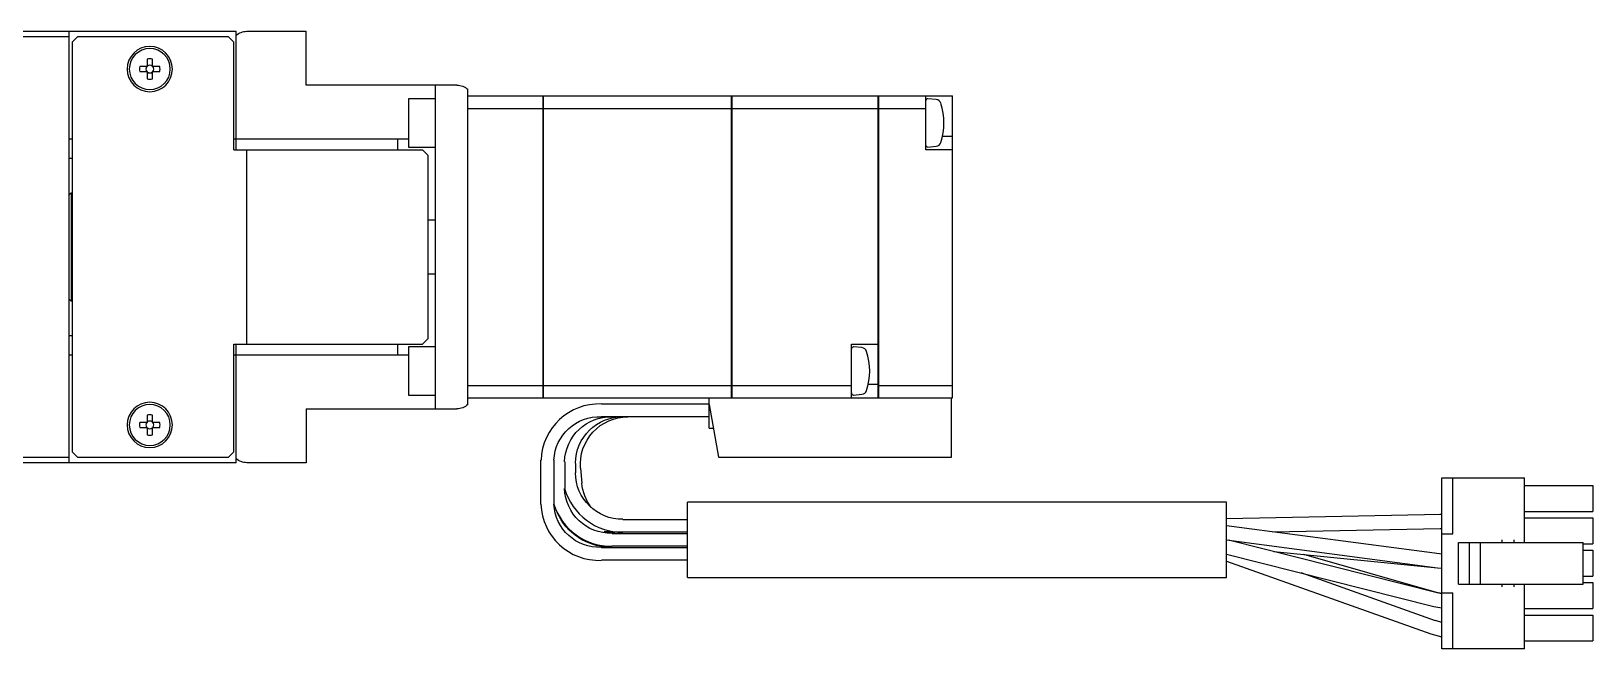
# Model space of a CAD drawing. Extents: x 0 to 816, y -8 to 467.
# Drawn here: x 243.1 to 388, y 286.3 to 343.6 of the extents above; entities that cross this region are included whole.
import ezdxf

# ---------------------------------------------------------------- set-up
doc = ezdxf.new("R2010")
doc.units = 0
doc.header["$LTSCALE"] = 0.5
doc.layers.add('MSM_CONTINUOUS', color=7, linetype='CONTINUOUS')

msp = doc.modelspace()

# ---------------------------------------------------------------- linework, layer by layer
at = {"layer": 'MSM_CONTINUOUS'}
for p, q in [((233.09, 343.56), (262.09, 343.56)), ((246.59, 343.56), (246.59, 303.56)), ((262.09, 332.56), (262.09, 343.56)), ((263.09, 343.56), (268.59, 343.56)), ((268.59, 338.56), (268.59, 343.56)), ((246.59, 343.06), (234.2, 343.06)), ((247.39, 343.06), (246.89, 342.56)), ((246.89, 342.56), (246.89, 304.56)), ((261.39, 343.06), (247.39, 343.06)), ((261.89, 342.56), (261.39, 343.06)), ((261.89, 332.56), (261.89, 342.56)), ((253.85, 340.98), (253.85, 340.3)), ((254.33, 340.3), (254.33, 340.98)), ((253.85, 340.3), (253.17, 340.3)), ((253.17, 339.82), (253.85, 339.82)), ((253.85, 339.82), (253.85, 339.14)), ((255.01, 340.3), (254.33, 340.3)), ((254.33, 339.14), (254.33, 339.82)), ((254.33, 339.82), (255.01, 339.82)), ((282.59, 338.56), (268.59, 338.56)), ((280.59, 308.56), (280.59, 338.56)), ((283.59, 308.94), (283.59, 338.18)), ((278.09, 337.31), (278.09, 332.81)), ((280.59, 337.31), (278.09, 337.31)), ((283.59, 337.56), (290.58, 337.56)), ((283.59, 336.41), (290.58, 336.41)), ((290.58, 309.56), (290.58, 337.56)), ((290.59, 337.55), (290.58, 337.55)), ((290.59, 336.4), (290.58, 336.4)), ((290.59, 337.56), (290.59, 309.56)), ((290.59, 337.56), (308.08, 337.56)), ((290.59, 336.41), (308.08, 336.41)), ((308.08, 309.56), (308.08, 337.56)), ((308.09, 337.55), (308.08, 337.55)), ((308.09, 336.4), (308.08, 336.4)), ((308.09, 337.56), (308.09, 309.56)), ((308.09, 337.56), (321.69, 337.56)), ((308.09, 336.41), (321.69, 336.41)), ((321.69, 309.56), (321.69, 337.56)), ((321.69, 337.55), (321.7, 337.55)), ((321.69, 336.4), (321.7, 336.4)), ((321.7, 337.56), (321.7, 309.56)), ((321.7, 337.56), (328.59, 337.56)), ((321.7, 336.41), (326.09, 336.41)), ((326.09, 332.56), (326.09, 337.56)), ((327.06, 337.23), (326.29, 337.29)), ((328.59, 309.56), (328.59, 337.56)), ((246.89, 333.56), (246.59, 333.56)), ((278.09, 333.56), (261.89, 333.56)), ((277.09, 332.56), (277.09, 333.56)), ((328.59, 333.81), (327.65, 333.81)), ((261.89, 332.56), (279.39, 332.56)), ((263.09, 314.56), (263.09, 332.56)), ((278.09, 332.81), (280.59, 332.81)), ((279.89, 332.06), (279.39, 332.56)), ((279.89, 332.06), (279.89, 315.06)), ((328.59, 332.56), (326.09, 332.56)), ((326.29, 332.83), (327.06, 332.9)), ((246.59, 331.81), (246.89, 331.81)), ((246.79, 328.56), (246.59, 328.36)), ((246.79, 328.56), (246.79, 318.56)), ((246.89, 328.56), (246.79, 328.56)), ((280.59, 326.06), (279.89, 326.06)), ((279.89, 321.06), (280.59, 321.06)), ((246.59, 318.76), (246.79, 318.56)), ((246.79, 318.56), (246.89, 318.56)), ((246.89, 315.31), (246.59, 315.31)), ((261.89, 304.56), (261.89, 314.56)), ((261.89, 314.56), (279.39, 314.56)), ((262.09, 303.56), (262.09, 314.56)), ((277.09, 313.56), (277.09, 314.56)), ((279.39, 314.56), (279.89, 315.06)), ((319.19, 309.56), (319.19, 314.56)), ((319.19, 314.56), (321.69, 314.56)), ((246.59, 313.56), (246.89, 313.56)), ((261.89, 313.56), (278.09, 313.56)), ((278.09, 314.31), (278.09, 309.81)), ((280.59, 314.31), (278.09, 314.31)), ((320.17, 314.23), (319.4, 314.29)), ((283.59, 310.72), (290.58, 310.72)), ((290.59, 310.71), (290.58, 310.71)), ((290.59, 310.72), (308.08, 310.72)), ((308.09, 310.71), (308.08, 310.71)), ((308.09, 310.72), (319.19, 310.72)), ((321.69, 310.81), (320.76, 310.81)), ((321.69, 310.71), (321.7, 310.71)), ((321.7, 310.72), (328.59, 310.72)), ((278.09, 309.81), (280.59, 309.81)), ((283.59, 309.56), (290.58, 309.56)), ((290.59, 309.57), (290.58, 309.57)), ((290.59, 309.56), (328.59, 309.56)), ((295.99, 309.01), (305.99, 309.01)), ((305.99, 306.76), (305.99, 309.56)), ((305.99, 308.96), (306.85, 304.06)), ((308.09, 309.57), (308.08, 309.57)), ((319.4, 309.83), (320.17, 309.9)), ((321.69, 309.57), (321.7, 309.57)), ((328.49, 304.06), (328.49, 309.56)), ((253.85, 307.3), (253.17, 307.3)), ((253.85, 307.98), (253.85, 307.3)), ((254.33, 307.3), (254.33, 307.98)), ((255.01, 307.3), (254.33, 307.3)), ((268.59, 308.56), (268.59, 303.56)), ((268.59, 308.56), (282.59, 308.56)), ((305.99, 307.81), (295.99, 307.81)), ((298.47, 307.81), (298.23, 307.81)), ((253.17, 306.82), (253.85, 306.82)), ((253.85, 306.82), (253.85, 306.14)), ((254.33, 306.14), (254.33, 306.82)), ((254.33, 306.82), (255.01, 306.82)), ((305.99, 306.76), (306.38, 306.76)), ((246.89, 304.56), (247.39, 304.06)), ((261.39, 304.06), (261.89, 304.56)), ((262.09, 303.56), (233.09, 303.56)), ((234.2, 304.06), (246.59, 304.06)), ((247.39, 304.06), (261.39, 304.06)), ((268.59, 303.56), (263.09, 303.56)), ((290.39, 299.71), (290.39, 303.81)), ((291.59, 303.81), (291.59, 299.71)), ((292.59, 303.65), (292.59, 301.17)), ((293.59, 303.5), (293.59, 302.62)), ((294.06, 303.05), (294.18, 301.66)), ((306.85, 304.06), (328.49, 304.06)), ((373.99, 286.31), (373.99, 302.16)), ((373.99, 302.16), (381.64, 302.16)), ((375.01, 296.97), (375.01, 302.16)), ((381.64, 296.17), (381.64, 302.16)), ((381.64, 301.44), (387.99, 301.44)), ((387.99, 301.44), (387.99, 299.04)), ((291.6, 299.72), (291.59, 299.75)), ((303.99, 292.91), (303.99, 299.91)), ((353.99, 299.91), (303.99, 299.91)), ((353.99, 292.91), (353.99, 299.91)), ((373.88, 298.76), (353.99, 298.36)), ((373.99, 298.76), (373.81, 298.76)), ((373.99, 298.76), (373.88, 298.76)), ((381.64, 299.04), (387.99, 299.04)), ((296.28, 297.17), (296.25, 297.17)), ((296.25, 297.17), (296.28, 297.16)), ((296.99, 297.11), (296.28, 297.17)), ((296.28, 297.16), (297.49, 297.01)), ((303.99, 297.11), (296.99, 297.11)), ((297.99, 298.31), (303.99, 298.31)), ((373.75, 295.1), (353.99, 297.72)), ((358.29, 297.15), (373.84, 297.46)), ((373.84, 297.46), (373.99, 297.46)), ((381.64, 298.44), (387.99, 298.44)), ((387.99, 298.44), (387.99, 296.04)), ((295.99, 295.71), (303.99, 295.71)), ((296.99, 297.01), (303.99, 297.01)), ((303.99, 295.81), (296.99, 295.81)), ((353.99, 296.41), (373.57, 293.81)), ((373.54, 291.49), (354.2, 296.38)), ((373.99, 296.97), (375.01, 296.97)), ((375.54, 292.31), (375.54, 296.17)), ((375.54, 296.17), (387.1, 296.17)), ((376.54, 292.31), (376.54, 296.17)), ((377.56, 292.31), (377.56, 296.17)), ((379.54, 296.42), (379.54, 296.17)), ((380.69, 296.17), (380.69, 296.42)), ((387.1, 292.31), (387.1, 296.17)), ((387.1, 296.04), (387.99, 296.04)), ((303.99, 294.51), (295.99, 294.51)), ((353.99, 295.09), (373.23, 290.23)), ((353.99, 294.42), (372.96, 287.69)), ((358.4, 295.32), (373.58, 293.8)), ((373.49, 291.53), (361.17, 295.04)), ((373.99, 295.07), (373.75, 295.1)), ((387.1, 295.44), (387.99, 295.44)), ((387.99, 295.44), (387.99, 293.04)), ((303.99, 292.91), (353.99, 292.91)), ((373.39, 288.91), (360.92, 293.34)), ((373.57, 293.81), (373.99, 293.77)), ((373.58, 293.8), (373.99, 293.77)), ((387.1, 293.04), (387.99, 293.04)), ((373.99, 291.42), (373.49, 291.53)), ((373.99, 291.41), (373.54, 291.49)), ((373.99, 291.51), (375.01, 291.51)), ((375.01, 286.31), (375.01, 291.51)), ((375.54, 292.31), (387.1, 292.31)), ((379.54, 292.31), (379.54, 292.06)), ((380.69, 292.06), (380.69, 292.31)), ((381.64, 286.31), (381.64, 292.31)), ((387.1, 292.44), (387.99, 292.44)), ((387.99, 292.44), (387.99, 290.04)), ((373.23, 290.23), (373.99, 290.1)), ((381.64, 290.04), (387.99, 290.04)), ((373.99, 288.75), (373.38, 288.92)), ((381.64, 289.44), (387.99, 289.44)), ((387.99, 289.44), (387.99, 287.04)), ((372.95, 287.69), (373.99, 287.43)), ((372.96, 287.69), (373.99, 287.43)), ((381.64, 287.04), (387.99, 287.04)), ((381.64, 286.31), (373.99, 286.31))]:
    msp.add_line(p, q, dxfattribs=at)
at = {"layer": 'MSM_CONTINUOUS', "extrusion": (0, 0, -1)}
for centre, radius in [((-254.09, 340.06), 2.1), ((-254.09, 340.06), 1.9), ((-254.09, 307.06), 2.1), ((-254.09, 307.06), 1.9)]:
    msp.add_circle(centre, radius, dxfattribs=at)
for centre, radius, start, end in [((-263.09, 342.06), 1.5, 48.1897, 90), ((-282.59, 337.06), 1.5, 90, 131.8103), ((-282.59, 310.06), 1.5, 228.1897, 270), ((-295.8, 303.6), 4.22, 2.8542, 92.5704), ((-296.87, 303.53), 4.29, 1.642, 91.5567), ((-297.94, 303.46), 4.36, 0.5892, 90.5857), ((-298.44, 303.42), 4.39, 355.0821, 90.1308), ((-263.09, 305.06), 1.5, 270, 311.8103), ((-297.94, 302.67), 4.36, 269.4314, 359.3937), ((-298.54, 302.05), 4.37, 322.9581, 354.9542), ((-296.87, 301.3), 4.29, 268.4892, 358.3121), ((-295.8, 299.93), 4.22, 267.5064, 357.069), ((-296.88, 301.16), 5.45, 271.1091, 336.0046)]:
    msp.add_arc(centre, radius, start, end, dxfattribs=at)
at = {"layer": 'MSM_CONTINUOUS'}
for centre, radius, start, end in [((254.09, 340.06), 0.95, 75.3667, 104.6333), ((254.09, 340.06), 0.95, 165.3667, 194.6333), ((254.09, 340.06), 0.365, 138.8496, 221.1504), ((254.09, 340.06), 0.365, 48.8496, 131.1504), ((254.09, 340.06), 0.365, 228.8496, 311.1504), ((254.09, 340.06), 0.95, 255.3667, 284.6333), ((254.09, 340.06), 0.365, 318.8496, 41.1504), ((254.09, 340.06), 0.95, 345.3667, 14.6333), ((326.28, 337.09), 0.2, 85, 161.8051), ((327.02, 336.73), 0.5, 17.6292, 85), ((321.78, 335.06), 6, 342.3708, 17.6292), ((326.28, 333.03), 0.2, 198.1949, 275), ((327.02, 333.4), 0.5, 275, 342.3708), ((319.39, 314.09), 0.2, 85, 180), ((320.13, 313.73), 0.5, 17.6292, 85), ((314.89, 312.06), 6, 342.3708, 17.6292), ((320.13, 310.4), 0.5, 275, 342.3708), ((295.8, 303.6), 5.41, 87.9657, 177.8137), ((319.39, 310.03), 0.2, 180, 275), ((254.09, 307.06), 0.95, 165.3667, 194.6333), ((254.09, 307.06), 0.365, 138.8496, 221.1504), ((254.09, 307.06), 0.95, 75.3667, 104.6333), ((254.09, 307.06), 0.365, 48.8496, 131.1504), ((254.09, 307.06), 0.365, 318.8496, 41.1504), ((254.09, 307.06), 0.95, 345.3667, 14.6333), ((254.09, 307.06), 0.365, 228.8496, 311.1504), ((254.09, 307.06), 0.95, 255.3667, 284.6333), ((297.96, 302.7), 5.59, 195.9654, 270.2921), ((295.79, 299.91), 5.41, 182.1273, 272.0933), ((296.91, 301.38), 5.57, 197.3809, 270.7723)]:
    msp.add_arc(centre, radius, start, end, dxfattribs=at)

doc.saveas('drawing.dxf')
